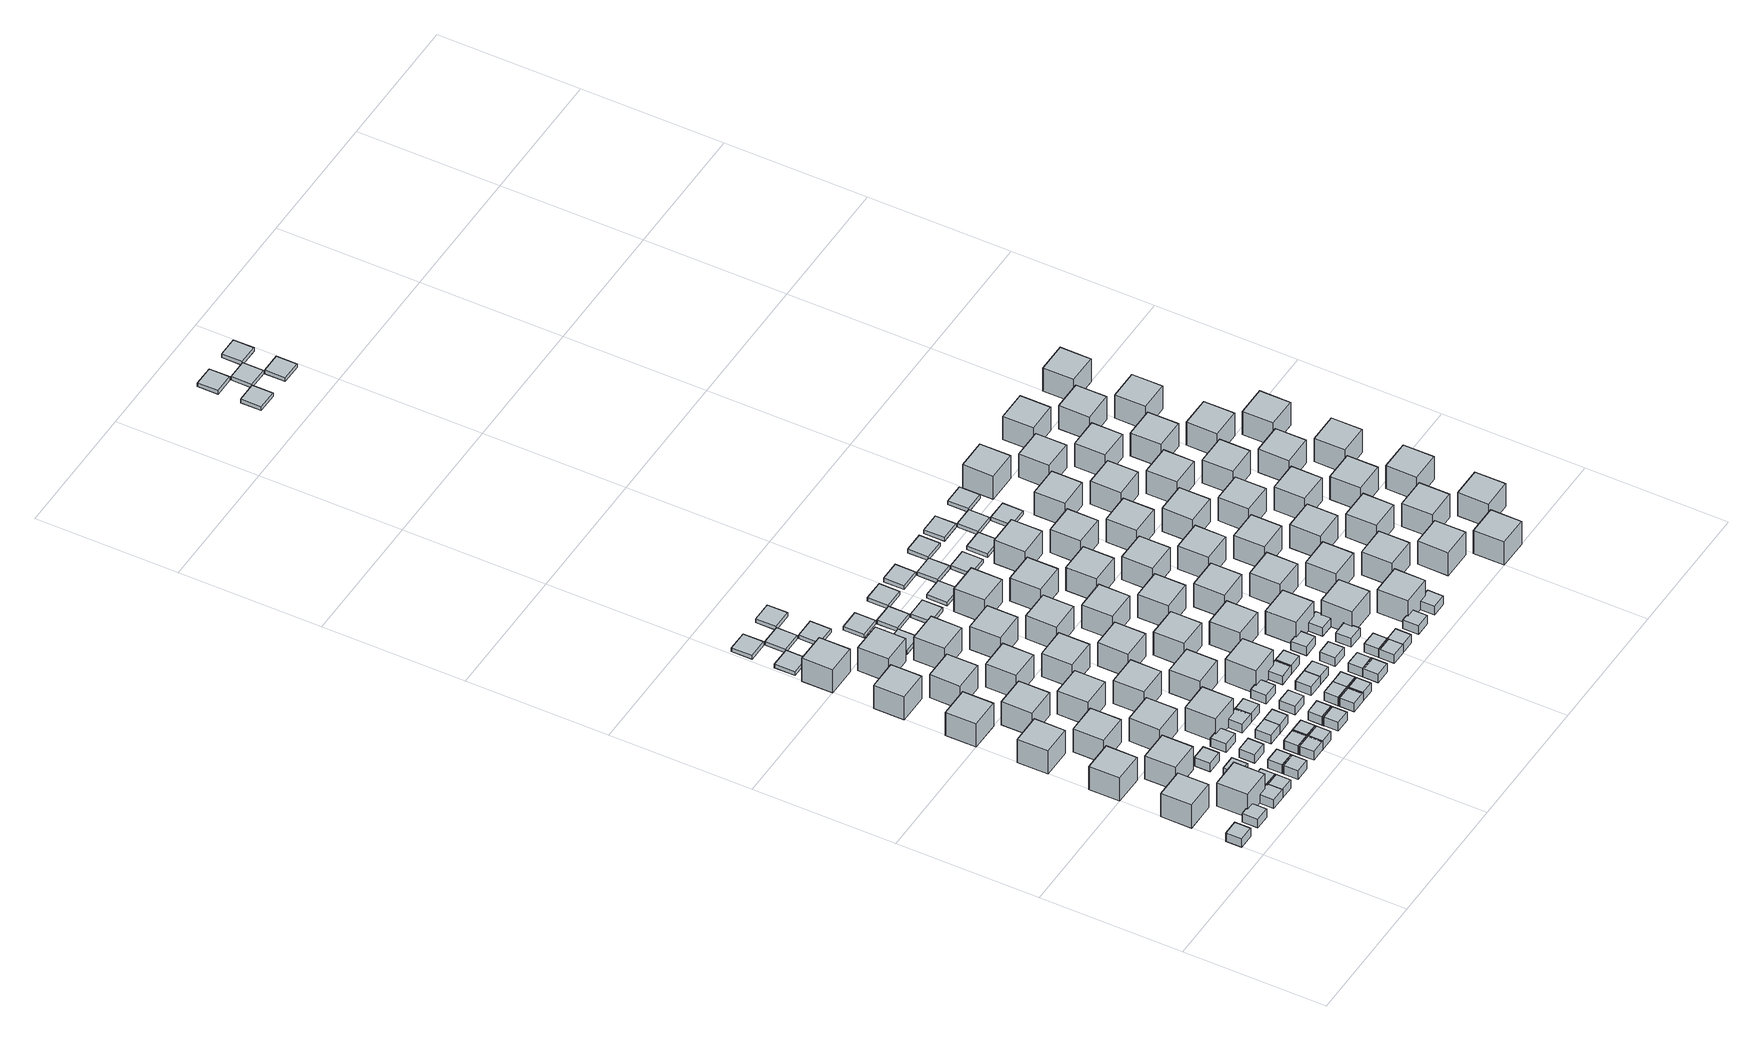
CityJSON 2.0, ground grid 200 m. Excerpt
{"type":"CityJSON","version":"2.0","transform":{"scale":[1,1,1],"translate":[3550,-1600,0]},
"CityObjects":{
"object1":{"type":"GenericCityObject","geometry":[{"type":"Solid","lod":"1","boundaries":[[[[0,1,2,3]],[[4,5,1,0]],[[5,6,2,1]],[[6,7,3,2]],[[7,4,0,3]],[[7,6,5,4]]]]}]},
"object2":{"type":"GenericCityObject","geometry":[{"type":"Solid","lod":"1","boundaries":[[[[8,9,10,11]],[[12,13,9,8]],[[13,14,10,9]],[[14,15,11,10]],[[15,12,8,11]],[[15,14,13,12]]]]}]},
"object3":{"type":"GenericCityObject","geometry":[{"type":"Solid","lod":"1","boundaries":[[[[16,17,18,19]],[[20,21,17,16]],[[21,22,18,17]],[[22,23,19,18]],[[23,20,16,19]],[[23,22,21,20]]]]}]},
"object4":{"type":"GenericCityObject","geometry":[{"type":"Solid","lod":"1","boundaries":[[[[24,25,26,27]],[[28,29,25,24]],[[29,30,26,25]],[[30,31,27,26]],[[31,28,24,27]],[[31,30,29,28]]]]}]},
"object5":{"type":"GenericCityObject","geometry":[{"type":"Solid","lod":"1","boundaries":[[[[32,33,34,35]],[[36,37,33,32]],[[37,38,34,33]],[[38,39,35,34]],[[39,36,32,35]],[[39,38,37,36]]]]}]},
"object6":{"type":"GenericCityObject","geometry":[{"type":"Solid","lod":"1","boundaries":[[[[40,41,42,43]],[[44,45,41,40]],[[45,46,42,41]],[[46,47,43,42]],[[47,44,40,43]],[[47,46,45,44]]]]}]},
"object7":{"type":"GenericCityObject","geometry":[{"type":"Solid","lod":"1","boundaries":[[[[48,49,50,51]],[[52,53,49,48]],[[53,54,50,49]],[[54,55,51,50]],[[55,52,48,51]],[[55,54,53,52]]]]}]},
"object8":{"type":"GenericCityObject","geometry":[{"type":"Solid","lod":"1","boundaries":[[[[56,57,58,59]],[[60,61,57,56]],[[61,62,58,57]],[[62,63,59,58]],[[63,60,56,59]],[[63,62,61,60]]]]}]},
"object9":{"type":"GenericCityObject","geometry":[{"type":"Solid","lod":"1","boundaries":[[[[64,65,66,67]],[[68,69,65,64]],[[69,70,66,65]],[[70,71,67,66]],[[71,68,64,67]],[[71,70,69,68]]]]}]},
"object10":{"type":"GenericCityObject","geometry":[{"type":"Solid","lod":"1","boundaries":[[[[72,73,74,75]],[[76,77,73,72]],[[77,78,74,73]],[[78,79,75,74]],[[79,76,72,75]],[[79,78,77,76]]]]}]},
"object11":{"type":"GenericCityObject","geometry":[{"type":"Solid","lod":"1","boundaries":[[[[80,81,82,83]],[[84,85,81,80]],[[85,86,82,81]],[[86,87,83,82]],[[87,84,80,83]],[[87,86,85,84]]]]}]},
"object12":{"type":"GenericCityObject","geometry":[{"type":"Solid","lod":"1","boundaries":[[[[88,89,90,91]],[[92,93,89,88]],[[93,94,90,89]],[[94,95,91,90]],[[95,92,88,91]],[[95,94,93,92]]]]}]},
"object13":{"type":"GenericCityObject","geometry":[{"type":"Solid","lod":"1","boundaries":[[[[96,97,98,99]],[[100,101,97,96]],[[101,102,98,97]],[[102,103,99,98]],[[103,100,96,99]],[[103,102,101,100]]]]}]},
"object14":{"type":"GenericCityObject","geometry":[{"type":"Solid","lod":"1","boundaries":[[[[104,105,106,107]],[[108,109,105,104]],[[109,110,106,105]],[[110,111,107,106]],[[111,108,104,107]],[[111,110,109,108]]]]}]},
"object15":{"type":"GenericCityObject","geometry":[{"type":"Solid","lod":"1","boundaries":[[[[112,113,114,115]],[[116,117,113,112]],[[117,118,114,113]],[[118,119,115,114]],[[119,116,112,115]],[[119,118,117,116]]]]}]},
"object16":{"type":"GenericCityObject","geometry":[{"type":"Solid","lod":"1","boundaries":[[[[120,121,122,123]],[[124,125,121,120]],[[125,126,122,121]],[[126,127,123,122]],[[127,124,120,123]],[[127,126,125,124]]]]}]},
"object17":{"type":"GenericCityObject","geometry":[{"type":"Solid","lod":"1","boundaries":[[[[128,129,130,131]],[[132,133,129,128]],[[133,134,130,129]],[[134,135,131,130]],[[135,132,128,131]],[[135,134,133,132]]]]}]},
"object18":{"type":"GenericCityObject","geometry":[{"type":"Solid","lod":"1","boundaries":[[[[136,137,138,139]],[[140,141,137,136]],[[141,142,138,137]],[[142,143,139,138]],[[143,140,136,139]],[[143,142,141,140]]]]}]},
"object19":{"type":"GenericCityObject","geometry":[{"type":"Solid","lod":"1","boundaries":[[[[144,145,146,147]],[[148,149,145,144]],[[149,150,146,145]],[[150,151,147,146]],[[151,148,144,147]],[[151,150,149,148]]]]}]},
"object20":{"type":"GenericCityObject","geometry":[{"type":"Solid","lod":"1","boundaries":[[[[152,153,154,155]],[[156,157,153,152]],[[157,158,154,153]],[[158,159,155,154]],[[159,156,152,155]],[[159,158,157,156]]]]}]},
"object21":{"type":"GenericCityObject","geometry":[{"type":"Solid","lod":"1","boundaries":[[[[160,161,162,163]],[[164,165,161,160]],[[165,166,162,161]],[[166,167,163,162]],[[167,164,160,163]],[[167,166,165,164]]]]}]},
"object22":{"type":"GenericCityObject","geometry":[{"type":"Solid","lod":"1","boundaries":[[[[168,169,170,171]],[[172,173,169,168]],[[173,174,170,169]],[[174,175,171,170]],[[175,172,168,171]],[[175,174,173,172]]]]}]},
"object23":{"type":"GenericCityObject","geometry":[{"type":"Solid","lod":"1","boundaries":[[[[176,177,178,179]],[[180,181,177,176]],[[181,182,178,177]],[[182,183,179,178]],[[183,180,176,179]],[[183,182,181,180]]]]}]},
"object24":{"type":"GenericCityObject","geometry":[{"type":"Solid","lod":"1","boundaries":[[[[184,185,186,187]],[[188,189,185,184]],[[189,190,186,185]],[[190,191,187,186]],[[191,188,184,187]],[[191,190,189,188]]]]}]},
"object25":{"type":"GenericCityObject","geometry":[{"type":"Solid","lod":"1","boundaries":[[[[192,193,194,195]],[[196,197,193,192]],[[197,198,194,193]],[[198,199,195,194]],[[199,196,192,195]],[[199,198,197,196]]]]}]},
"object26":{"type":"GenericCityObject","geometry":[{"type":"Solid","lod":"1","boundaries":[[[[200,201,202,203]],[[204,205,201,200]],[[205,206,202,201]],[[206,207,203,202]],[[207,204,200,203]],[[207,206,205,204]]]]}]},
"object27":{"type":"GenericCityObject","geometry":[{"type":"Solid","lod":"1","boundaries":[[[[208,209,210,211]],[[212,213,209,208]],[[213,214,210,209]],[[214,215,211,210]],[[215,212,208,211]],[[215,214,213,212]]]]}]},
"object28":{"type":"GenericCityObject","geometry":[{"type":"Solid","lod":"1","boundaries":[[[[216,217,218,219]],[[220,221,217,216]],[[221,222,218,217]],[[222,223,219,218]],[[223,220,216,219]],[[223,222,221,220]]]]}]},
"object29":{"type":"GenericCityObject","geometry":[{"type":"Solid","lod":"1","boundaries":[[[[224,225,226,227]],[[228,229,225,224]],[[229,230,226,225]],[[230,231,227,226]],[[231,228,224,227]],[[231,230,229,228]]]]}]},
"object30":{"type":"GenericCityObject","geometry":[{"type":"Solid","lod":"1","boundaries":[[[[232,233,234,235]],[[236,237,233,232]],[[237,238,234,233]],[[238,239,235,234]],[[239,236,232,235]],[[239,238,237,236]]]]}]},
"object31":{"type":"GenericCityObject","geometry":[{"type":"Solid","lod":"1","boundaries":[[[[240,241,242,243]],[[244,245,241,240]],[[245,246,242,241]],[[246,247,243,242]],[[247,244,240,243]],[[247,246,245,244]]]]}]},
"object32":{"type":"GenericCityObject","geometry":[{"type":"Solid","lod":"1","boundaries":[[[[248,249,250,251]],[[252,253,249,248]],[[253,254,250,249]],[[254,255,251,250]],[[255,252,248,251]],[[255,254,253,252]]]]}]},
"object33":{"type":"GenericCityObject","geometry":[{"type":"Solid","lod":"1","boundaries":[[[[256,257,258,259]],[[260,261,257,256]],[[261,262,258,257]],[[262,263,259,258]],[[263,260,256,259]],[[263,262,261,260]]]]}]},
"object34":{"type":"GenericCityObject","geometry":[{"type":"Solid","lod":"1","boundaries":[[[[264,265,266,267]],[[268,269,265,264]],[[269,270,266,265]],[[270,271,267,266]],[[271,268,264,267]],[[271,270,269,268]]]]}]},
"object35":{"type":"GenericCityObject","geometry":[{"type":"Solid","lod":"1","boundaries":[[[[272,273,274,275]],[[276,277,273,272]],[[277,278,274,273]],[[278,279,275,274]],[[279,276,272,275]],[[279,278,277,276]]]]}]},
"object36":{"type":"GenericCityObject","geometry":[{"type":"Solid","lod":"1","boundaries":[[[[280,281,282,283]],[[284,285,281,280]],[[285,286,282,281]],[[286,287,283,282]],[[287,284,280,283]],[[287,286,285,284]]]]}]},
"object37":{"type":"GenericCityObject","geometry":[{"type":"Solid","lod":"1","boundaries":[[[[288,289,290,291]],[[292,293,289,288]],[[293,294,290,289]],[[294,295,291,290]],[[295,292,288,291]],[[295,294,293,292]]]]}]},
"object38":{"type":"GenericCityObject","geometry":[{"type":"Solid","lod":"1","boundaries":[[[[296,297,298,299]],[[300,301,297,296]],[[301,302,298,297]],[[302,303,299,298]],[[303,300,296,299]],[[303,302,301,300]]]]}]},
"object39":{"type":"GenericCityObject","geometry":[{"type":"Solid","lod":"1","boundaries":[[[[304,305,306,307]],[[308,309,305,304]],[[309,310,306,305]],[[310,311,307,306]],[[311,308,304,307]],[[311,310,309,308]]]]}]},
"object40":{"type":"GenericCityObject","geometry":[{"type":"Solid","lod":"1","boundaries":[[[[312,313,314,315]],[[316,317,313,312]],[[317,318,314,313]],[[318,319,315,314]],[[319,316,312,315]],[[319,318,317,316]]]]}]},
"object41":{"type":"GenericCityObject","geometry":[{"type":"Solid","lod":"1","boundaries":[[[[320,321,322,323]],[[324,325,321,320]],[[325,326,322,321]],[[326,327,323,322]],[[327,324,320,323]],[[327,326,325,324]]]]}]},
"object42":{"type":"GenericCityObject","geometry":[{"type":"Solid","lod":"1","boundaries":[[[[328,329,330,331]],[[332,333,329,328]],[[333,334,330,329]],[[334,335,331,330]],[[335,332,328,331]],[[335,334,333,332]]]]}]},
"object43":{"type":"GenericCityObject","geometry":[{"type":"Solid","lod":"1","boundaries":[[[[336,337,338,339]],[[340,341,337,336]],[[341,342,338,337]],[[342,343,339,338]],[[343,340,336,339]],[[343,342,341,340]]]]}]},
"object44":{"type":"GenericCityObject","geometry":[{"type":"Solid","lod":"1","boundaries":[[[[344,345,346,347]],[[348,349,345,344]],[[349,350,346,345]],[[350,351,347,346]],[[351,348,344,347]],[[351,350,349,348]]]]}]},
"object45":{"type":"GenericCityObject","geometry":[{"type":"Solid","lod":"1","boundaries":[[[[352,353,354,355]],[[356,357,353,352]],[[357,358,354,353]],[[358,359,355,354]],[[359,356,352,355]],[[359,358,357,356]]]]}]},
"object46":{"type":"GenericCityObject","geometry":[{"type":"Solid","lod":"1","boundaries":[[[[360,361,362,363]],[[364,365,361,360]],[[365,366,362,361]],[[366,367,363,362]],[[367,364,360,363]],[[367,366,365,364]]]]}]},
"object47":{"type":"GenericCityObject","geometry":[{"type":"Solid","lod":"1","boundaries":[[[[368,369,370,371]],[[372,373,369,368]],[[373,374,370,369]],[[374,375,371,370]],[[375,372,368,371]],[[375,374,373,372]]]]}]},
"object48":{"type":"GenericCityObject","geometry":[{"type":"Solid","lod":"1","boundaries":[[[[376,377,378,379]],[[380,381,377,376]],[[381,382,378,377]],[[382,383,379,378]],[[383,380,376,379]],[[383,382,381,380]]]]}]},
"object49":{"type":"GenericCityObject","geometry":[{"type":"Solid","lod":"1","boundaries":[[[[384,385,386,387]],[[388,389,385,384]],[[389,390,386,385]],[[390,391,387,386]],[[391,388,384,387]],[[391,390,389,388]]]]}]},
"object50":{"type":"GenericCityObject","geometry":[{"type":"Solid","lod":"1","boundaries":[[[[392,393,394,395]],[[396,397,393,392]],[[397,398,394,393]],[[398,399,395,394]],[[399,396,392,395]],[[399,398,397,396]]]]}]},
"object51":{"type":"GenericCityObject","geometry":[{"type":"Solid","lod":"1","boundaries":[[[[400,401,402,403]],[[404,405,401,400]],[[405,406,402,401]],[[406,407,403,402]],[[407,404,400,403]],[[407,406,405,404]]]]}]},
"object52":{"type":"GenericCityObject","geometry":[{"type":"Solid","lod":"1","boundaries":[[[[408,409,410,411]],[[412,413,409,408]],[[413,414,410,409]],[[414,415,411,410]],[[415,412,408,411]],[[415,414,413,412]]]]}]},
"object53":{"type":"GenericCityObject","geometry":[{"type":"Solid","lod":"1","boundaries":[[[[416,417,418,419]],[[420,421,417,416]],[[421,422,418,417]],[[422,423,419,418]],[[423,420,416,419]],[[423,422,421,420]]]]}]},
"object54":{"type":"GenericCityObject","geometry":[{"type":"Solid","lod":"1","boundaries":[[[[424,425,426,427]],[[428,429,425,424]],[[429,430,426,425]],[[430,431,427,426]],[[431,428,424,427]],[[431,430,429,428]]]]}]},
"object55":{"type":"GenericCityObject","geometry":[{"type":"Solid","lod":"1","boundaries":[[[[432,433,434,435]],[[436,437,433,432]],[[437,438,434,433]],[[438,439,435,434]],[[439,436,432,435]],[[439,438,437,436]]]]}]},
"object56":{"type":"GenericCityObject","geometry":[{"type":"Solid","lod":"1","boundaries":[[[[440,441,442,443]],[[444,445,441,440]],[[445,446,442,441]],[[446,447,443,442]],[[447,444,440,443]],[[447,446,445,444]]]]}]},
"object57":{"type":"GenericCityObject","geometry":[{"type":"Solid","lod":"1","boundaries":[[[[448,449,450,451]],[[452,453,449,448]],[[453,454,450,449]],[[454,455,451,450]],[[455,452,448,451]],[[455,454,453,452]]]]}]},
"object58":{"type":"GenericCityObject","geometry":[{"type":"Solid","lod":"1","boundaries":[[[[456,457,458,459]],[[460,461,457,456]],[[461,462,458,457]],[[462,463,459,458]],[[463,460,456,459]],[[463,462,461,460]]]]}]},
"object59":{"type":"GenericCityObject","geometry":[{"type":"Solid","lod":"1","boundaries":[[[[464,465,466,467]],[[468,469,465,464]],[[469,470,466,465]],[[470,471,467,466]],[[471,468,464,467]],[[471,470,469,468]]]]}]},
"object60":{"type":"GenericCityObject","geometry":[{"type":"Solid","lod":"1","boundaries":[[[[472,473,474,475]],[[476,477,473,472]],[[477,478,474,473]],[[478,479,475,474]],[[479,476,472,475]],[[479,478,477,476]]]]}]},
"object61":{"type":"GenericCityObject","geometry":[{"type":"Solid","lod":"1","boundaries":[[[[480,481,482,483]],[[484,485,481,480]],[[485,486,482,481]],[[486,487,483,482]],[[487,484,480,483]],[[487,486,485,484]]]]}]},
"object62":{"type":"GenericCityObject","geometry":[{"type":"Solid","lod":"1","boundaries":[[[[488,489,490,491]],[[492,493,489,488]],[[493,494,490,489]],[[494,495,491,490]],[[495,492,488,491]],[[495,494,493,492]]]]}]},
"object63":{"type":"GenericCityObject","geometry":[{"type":"Solid","lod":"1","boundaries":[[[[496,497,498,499]],[[500,501,497,496]],[[501,502,498,497]],[[502,503,499,498]],[[503,500,496,499]],[[503,502,501,500]]]]}]},
"object64":{"type":"GenericCityObject","geometry":[{"type":"Solid","lod":"1","boundaries":[[[[504,505,506,507]],[[508,509,505,504]],[[509,510,506,505]],[[510,511,507,506]],[[511,508,504,507]],[[511,510,509,508]]]]}]},
"object65":{"type":"GenericCityObject","geometry":[{"type":"Solid","lod":"1","boundaries":[[[[512,513,514,515]],[[516,517,513,512]],[[517,518,514,513]],[[518,519,515,514]],[[519,516,512,515]],[[519,518,517,516]]]]}]},
"object66":{"type":"GenericCityObject","geometry":[{"type":"Solid","lod":"1","boundaries":[[[[520,521,522,523]],[[524,525,521,520]],[[525,526,522,521]],[[526,527,523,522]],[[527,524,520,523]],[[527,526,525,524]]]]}]},
"object67":{"type":"GenericCityObject","geometry":[{"type":"Solid","lod":"1","boundaries":[[[[528,529,530,531]],[[532,533,529,528]],[[533,534,530,529]],[[534,535,531,530]],[[535,532,528,531]],[[535,534,533,532]]]]}]},
"object68":{"type":"GenericCityObject","geometry":[{"type":"Solid","lod":"1","boundaries":[[[[536,537,538,539]],[[540,541,537,536]],[[541,542,538,537]],[[542,543,539,538]],[[543,540,536,539]],[[543,542,541,540]]]]}]},
"object69":{"type":"GenericCityObject","geometry":[{"type":"Solid","lod":"1","boundaries":[[[[544,545,546,547]],[[548,549,545,544]],[[549,550,546,545]],[[550,551,547,546]],[[551,548,544,547]],[[551,550,549,548]]]]}]},
"object70":{"type":"GenericCityObject","geometry":[{"type":"Solid","lod":"1","boundaries":[[[[552,553,554,555]],[[556,557,553,552]],[[557,558,554,553]],[[558,559,555,554]],[[559,556,552,555]],[[559,558,557,556]]]]}]},
"object71":{"type":"GenericCityObject","geometry":[{"type":"Solid","lod":"1","boundaries":[[[[560,561,562,563]],[[564,565,561,560]],[[565,566,562,561]],[[566,567,563,562]],[[567,564,560,563]],[[567,566,565,564]]]]}]},
"object72":{"type":"GenericCityObject","geometry":[{"type":"Solid","lod":"1","boundaries":[[[[568,569,570,571]],[[572,573,569,568]],[[573,574,570,569]],[[574,575,571,570]],[[575,572,568,571]],[[575,574,573,572]]]]}]},
"object73":{"type":"GenericCityObject","geometry":[{"type":"Solid","lod":"1","boundaries":[[[[576,577,578,579]],[[580,581,577,576]],[[581,582,578,577]],[[582,583,579,578]],[[583,580,576,579]],[[583,582,581,580]]]]}]},
"object74":{"type":"GenericCityObject","geometry":[{"type":"Solid","lod":"1","boundaries":[[[[584,585,586,587]],[[588,589,585,584]],[[589,590,586,585]],[[590,591,587,586]],[[591,588,584,587]],[[591,590,589,588]]]]}]},
"object75":{"type":"GenericCityObject","geometry":[{"type":"Solid","lod":"1","boundaries":[[[[592,593,594,595]],[[596,597,593,592]],[[597,598,594,593]],[[598,599,595,594]],[[599,596,592,595]],[[599,598,597,596]]]]}]},
"object76":{"type":"GenericCityObject","geometry":[{"type":"Solid","lod":"1","boundaries":[[[[600,601,602,603]],[[604,605,601,600]],[[605,606,602,601]],[[606,607,603,602]],[[607,604,600,603]],[[607,606,605,604]]]]}]},
"object77":{"type":"GenericCityObject","geometry":[{"type":"Solid","lod":"1","boundaries":[[[[608,609,610,611]],[[612,613,609,608]],[[613,614,610,609]],[[614,615,611,610]],[[615,612,608,611]],[[615,614,613,612]]]]}]},
"object78":{"type":"GenericCityObject","geometry":[{"type":"Solid","lod":"1","boundaries":[[[[616,617,618,619]],[[620,621,617,616]],[[621,622,618,617]],[[622,623,619,618]],[[623,620,616,619]],[[623,622,621,620]]]]}]},
"object79":{"type":"GenericCityObject","geometry":[{"type":"Solid","lod":"1","boundaries":[[[[624,625,626,627]],[[628,629,625,624]],[[629,630,626,625]],[[630,631,627,626]],[[631,628,624,627]],[[631,630,629,628]]]]}]},
"object80":{"type":"GenericCityObject","geometry":[{"type":"Solid","lod":"1","boundaries":[[[[632,633,634,635]],[[636,637,633,632]],[[637,638,634,633]],[[638,639,635,634]],[[639,636,632,635]],[[639,638,637,636]]]]}]},
"object81":{"type":"GenericCityObject","geometry":[{"type":"Solid","lod":"1","boundaries":[[[[640,641,642,643]],[[644,645,641,640]],[[645,646,642,641]],[[646,647,643,642]],[[647,644,640,643]],[[647,646,645,644]]]]}]},
"object82":{"type":"GenericCityObject","geometry":[{"type":"Solid","lod":"1","boundaries":[[[[648,649,650,651]],[[652,653,649,648]],[[653,654,650,649]],[[654,655,651,650]],[[655,652,648,651]],[[655,654,653,652]]]]}]},
"object83":{"type":"GenericCityObject","geometry":[{"type":"Solid","lod":"1","boundaries":[[[[656,657,658,659]],[[660,661,657,656]],[[661,662,658,657]],[[662,663,659,658]],[[663,660,656,659]],[[663,662,661,660]]]]}]},
"object84":{"type":"GenericCityObject","geometry":[{"type":"Solid","lod":"1","boundaries":[[[[664,665,666,667]],[[668,669,665,664]],[[669,670,666,665]],[[670,671,667,666]],[[671,668,664,667]],[[671,670,669,668]]]]}]},
"object85":{"type":"GenericCityObject","geometry":[{"type":"Solid","lod":"1","boundaries":[[[[672,673,674,675]],[[676,677,673,672]],[[677,678,674,673]],[[678,679,675,674]],[[679,676,672,675]],[[679,678,677,676]]]]}]},
"object86":{"type":"GenericCityObject","geometry":[{"type":"Solid","lod":"1","boundaries":[[[[680,681,682,683]],[[684,685,681,680]],[[685,686,682,681]],[[686,687,683,682]],[[687,684,680,683]],[[687,686,685,684]]]]}]},
"object87":{"type":"GenericCityObject","geometry":[{"type":"Solid","lod":"1","boundaries":[[[[688,689,690,691]],[[692,693,689,688]],[[693,694,690,689]],[[694,695,691,690]],[[695,692,688,691]],[[695,694,693,692]]]]}]},
"object88":{"type":"GenericCityObject","geometry":[{"type":"Solid","lod":"1","boundaries":[[[[696,697,698,699]],[[700,701,697,696]],[[701,702,698,697]],[[702,703,699,698]],[[703,700,696,699]],[[703,702,701,700]]]]}]},
"object89":{"type":"GenericCityObject","geometry":[{"type":"Solid","lod":"1","boundaries":[[[[704,705,706,707]],[[708,709,705,704]],[[709,710,706,705]],[[710,711,707,706]],[[711,708,704,707]],[[711,710,709,708]]]]}]},
"object90":{"type":"GenericCityObject","geometry":[{"type":"Solid","lod":"1","boundaries":[[[[712,713,714,715]],[[716,717,713,712]],[[717,718,714,713]],[[718,719,715,714]],[[719,716,712,715]],[[719,718,717,716]]]]}]},
"object91":{"type":"GenericCityObject","geometry":[{"type":"Solid","lod":"1","boundaries":[[[[720,721,722,723]],[[724,725,721,720]],[[725,726,722,721]],[[726,727,723,722]],[[727,724,720,723]],[[727,726,725,724]]]]}]},
"object92":{"type":"GenericCityObject","geometry":[{"type":"Solid","lod":"1","boundaries":[[[[728,729,730,731]],[[732,733,729,728]],[[733,734,730,729]],[[734,735,731,730]],[[735,732,728,731]],[[735,734,733,732]]]]}]},
"object93":{"type":"GenericCityObject","geometry":[{"type":"Solid","lod":"1","boundaries":[[[[736,737,738,739]],[[740,741,737,736]],[[741,742,738,737]],[[742,743,739,738]],[[743,740,736,739]],[[743,742,741,740]]]]}]},
"object94":{"type":"GenericCityObject","geometry":[{"type":"Solid","lod":"1","boundaries":[[[[744,745,746,747]],[[748,749,745,744]],[[749,750,746,745]],[[750,751,747,746]],[[751,748,744,747]],[[751,750,749,748]]]]}]},
"object95":{"type":"GenericCityObject","geometry":[{"type":"Solid","lod":"1","boundaries":[[[[752,753,754,755]],[[756,757,753,752]],[[757,758,754,753]],[[758,759,755,754]],[[759,756,752,755]],[[759,758,757,756]]]]}]},
"object96":{"type":"GenericCityObject","geometry":[{"type":"Solid","lod":"1","boundaries":[[[[760,761,762,763]],[[764,765,761,760]],[[765,766,762,761]],[[766,767,763,762]],[[767,764,760,763]],[[767,766,765,764]]]]}]},
"object97":{"type":"GenericCityObject","geometry":[{"type":"Solid","lod":"1","boundaries":[[[[768,769,770,771]],[[772,773,769,768]],[[773,774,770,769]],[[774,775,771,770]],[[775,772,768,771]],[[775,774,773,772]]]]}]},
"object98":{"type":"GenericCityObject","geometry":[{"type":"Solid","lod":"1","boundaries":[[[[776,777,778,779]],[[780,781,777,776]],[[781,782,778,777]],[[782,783,779,778]],[[783,780,776,779]],[[783,782,781,780]]]]}]},
"object99":{"type":"GenericCityObject","geometry":[{"type":"Solid","lod":"1","boundaries":[[[[784,785,786,787]],[[788,789,785,784]],[[789,790,786,785]],[[790,791,787,786]],[[791,788,784,787]],[[791,790,789,788]]]]}]},
"object100":{"type":"GenericCityObject","geometry":[{"type":"Solid","lod":"1","boundaries":[[[[792,793,794,795]],[[796,797,793,792]],[[797,798,794,793]],[[798,799,795,794]],[[799,796,792,795]],[[799,798,797,796]]]]}]},
"object101":{"type":"GenericCityObject","geometry":[{"type":"Solid","lod":"1","boundaries":[[[[800,801,802,803]],[[804,805,801,800]],[[805,806,802,801]],[[806,807,803,802]],[[807,804,800,803]],[[807,806,805,804]]]]}]},
"object102":{"type":"GenericCityObject","geometry":[{"type":"Solid","lod":"1","boundaries":[[[[808,809,810,811]],[[812,813,809,808]],[[813,814,810,809]],[[814,815,811,810]],[[815,812,808,811]],[[815,814,813,812]]]]}]},
"object103":{"type":"GenericCityObject","geometry":[{"type":"Solid","lod":"1","boundaries":[[[[816,817,818,819]],[[820,821,817,816]],[[821,822,818,817]],[[822,823,819,818]],[[823,820,816,819]],[[823,822,821,820]]]]}]},
"object104":{"type":"GenericCityObject","geometry":[{"type":"Solid","lod":"1","boundaries":[[[[824,825,826,827]],[[828,829,825,824]],[[829,830,826,825]],[[830,831,827,826]],[[831,828,824,827]],[[831,830,829,828]]]]}]},
"object105":{"type":"GenericCityObject","geometry":[{"type":"Solid","lod":"1","boundaries":[[[[832,833,834,835]],[[836,837,833,832]],[[837,838,834,833]],[[838,839,835,834]],[[839,836,832,835]],[[839,838,837,836]]]]}]},
"object106":{"type":"GenericCityObject","geometry":[{"type":"Solid","lod":"1","boundaries":[[[[840,841,842,843]],[[844,845,841,840]],[[845,846,842,841]],[[846,847,843,842]],[[847,844,840,843]],[[847,846,845,844]]]]}]},
"object107":{"type":"GenericCityObject","geometry":[{"type":"Solid","lod":"1","boundaries":[[[[848,849,850,851]],[[852,853,849,848]],[[853,854,850,849]],[[854,855,851,850]],[[855,852,848,851]],[[855,854,853,852]]]]}]},
"object108":{"type":"GenericCityObject","geometry":[{"type":"Solid","lod":"1","boundaries":[[[[856,857,858,859]],[[860,861,857,856]],[[861,862,858,857]],[[862,863,859,858]],[[863,860,856,859]],[[863,862,861,860]]]]}]},
"object109":{"type":"GenericCityObject","geometry":[{"type":"Solid","lod":"1","boundaries":[[[[864,865,866,867]],[[868,869,865,864]],[[869,870,866,865]],[[870,871,867,866]],[[871,868,864,867]],[[871,870,869,868]]]]}]},
"object110":{"type":"GenericCityObject","geometry":[{"type":"Solid","lod":"1","boundaries":[[[[872,873,874,875]],[[876,877,873,872]],[[877,878,874,873]],[[878,879,875,874]],[[879,876,872,875]],[[879,878,877,876]]]]}]},
"object111":{"type":"GenericCityObject","geometry":[{"type":"Solid","lod":"1","boundaries":[[[[880,881,882,883]],[[884,885,881,880]],[[885,886,882,881]],[[886,887,883,882]],[[887,884,880,883]],[[887,886,885,884]]]]}]},
"object112":{"type":"GenericCityObject","geometry":[{"type":"Solid","lod":"1","boundaries":[[[[888,889,890,891]],[[892,893,889,888]],[[893,894,890,889]],[[894,895,891,890]],[[895,892,888,891]],[[895,894,893,892]]]]}]},
"object113":{"type":"GenericCityObject","geometry":[{"type":"Solid","lod":"1","boundaries":[[[[896,897,898,899]],[[900,901,897,896]],[[901,902,898,897]],[[902,903,899,898]],[[903,900,896,899]],[[903,902,901,900]]]]}]},
"object114":{"type":"GenericCityObject","geometry":[{"type":"Solid","lod":"1","boundaries":[[[[904,905,906,907]],[[908,909,905,904]],[[909,910,906,905]],[[910,911,907,906]],[[911,908,904,907]],[[911,910,909,908]]]]}]},
"object115":{"type":"GenericCityObject","geometry":[{"type":"Solid","lod":"1","boundaries":[[[[912,913,914,915]],[[916,917,913,912]],[[917,918,914,913]],[[918,919,915,914]],[[919,916,912,915]],[[919,918,917,916]]]]}]},
"object116":{"type":"GenericCityObject","geometry":[{"type":"Solid","lod":"1","boundaries":[[[[920,921,922,923]],[[924,925,921,920]],[[925,926,922,921]],[[926,927,923,922]],[[927,924,920,923]],[[927,926,925,924]]]]}]},
"object117":{"type":"GenericCityObject","geometry":[{"type":"Solid","lod":"1","boundaries":[[[[928,929,930,931]],[[932,933,929,928]],[[933,934,930,929]],[[934,935,931,930]],[[935,932,928,931]],[[935,934,933,932]]]]}]},
"object118":{"type":"GenericCityObject","geometry":[{"type":"Solid","lod":"1","boundaries":[[[[936,937,938,939]],[[940,941,937,936]],[[941,942,938,937]],[[942,943,939,938]],[[943,940,936,939]],[[943,942,941,940]]]]}]},
"object119":{"type":"GenericCityObject","geometry":[{"type":"Solid","lod":"1","boundaries":[[[[944,945,946,947]],[[948,949,945,944]],[[949,950,946,945]],[[950,951,947,946]],[[951,948,944,947]],[[951,950,949,948]]]]}]},
"object120":{"type":"GenericCityObject","geometry":[{"type":"Solid","lod":"1","boundaries":[[[[952,953,954,955]],[[956,957,953,952]],[[957,958,954,953]],[[958,959,955,954]],[[959,956,952,955]],[[959,958,957,956]]]]}]},
"object121":{"type":"GenericCityObject","geometry":[{"type":"Solid","lod":"1","boundaries":[[[[960,961,962,963]],[[964,965,961,960]],[[965,966,962,961]],[[966,967,963,962]],[[967,964,960,963]],[[967,966,965,964]]]]}]},
"object122":{"type":"GenericCityObject","geometry":[{"type":"Solid","lod":"1","boundaries":[[[[968,969,970,971]],[[972,973,969,968]],[[973,974,970,969]],[[974,975,971,970]],[[975,972,968,971]],[[975,974,973,972]]]]}]},
"object123":{"type":"GenericCityObject","geometry":[{"type":"Solid","lod":"1","boundaries":[[[[976,977,978,979]],[[980,981,977,976]],[[981,982,978,977]],[[982,983,979,978]],[[983,980,976,979]],[[983,982,981,980]]]]}]},
"object124":{"type":"GenericCityObject","geometry":[{"type":"Solid","lod":"1","boundaries":[[[[984,985,986,987]],[[988,989,985,984]],[[989,990,986,985]],[[990,991,987,986]],[[991,988,984,987]],[[991,990,989,988]]]]}]},
"object125":{"type":"GenericCityObject","geometry":[{"type":"Solid","lod":"1","boundaries":[[[[992,993,994,995]],[[996,997,993,992]],[[997,998,994,993]],[[998,999,995,994]],[[999,996,992,995]],[[999,998,997,996]]]]}]},
"object126":{"type":"GenericCityObject","geometry":[{"type":"Solid","lod":"1","boundaries":[[[[1000,1001,1002,1003]],[[1004,1005,1001,1000]],[[1005,1006,1002,1001]],[[1006,1007,1003,1002]],[[1007,1004,1000,1003]],[[1007,1006,1005,1004]]]]}]},
"object127":{"type":"GenericCityObject","geometry":[{"type":"Solid","lod":"1","boundaries":[[[[1008,1009,1010,1011]],[[1012,1013,1009,1008]],[[1013,1014,1010,1009]],[[1014,1015,1011,1010]],[[1015,1012,1008,1011]],[[1015,1014,1013,1012]]]]}]},
"object128":{"type":"GenericCityObject","geometry":[{"type":"Solid","lod":"1","boundaries":[[[[1016,1017,1018,1019]],[[1020,1021,1017,1016]],[[1021,1022,1018,1017]],[[1022,1023,1019,1018]],[[1023,1020,1016,1019]],[[1023,1022,1021,1020]]]]}]},
"object129":{"type":"GenericCityObject","geometry":[{"type":"Solid","lod":"1","boundaries":[[[[1024,1025,1026,1027]],[[1028,1029,1025,1024]],[[1029,1030,1026,1025]],[[1030,1031,1027,1026]],[[1031,1028,1024,1027]],[[1031,1030,1029,1028]]]]}]},
"object130":{"type":"GenericCityObject","geometry":[{"type":"Solid","lod":"1","boundaries":[[[[1032,1033,1034,1035]],[[1036,1037,1033,1032]],[[1037,1038,1034,1033]],[[1038,1039,1035,1034]],[[1039,1036,1032,1035]],[[1039,1038,1037,1036]]]]}]},
"object131":{"type":"GenericCityObject","geometry":[{"type":"Solid","lod":"1","boundaries":[[[[1040,1041,1042,1043]],[[1044,1045,1041,1040]],[[1045,1046,1042,1041]],[[1046,1047,1043,1042]],[[1047,1044,1040,1043]],[[1047,1046,1045,1044]]]]}]},
"object132":{"type":"GenericCityObject","geometry":[{"type":"Solid","lod":"1","boundaries":[[[[1048,1049,1050,1051]],[[1052,1053,1049,1048]],[[1053,1054,1050,1049]],[[1054,1055,1051,1050]],[[1055,1052,1048,1051]],[[1055,1054,1053,1052]]]]}]},
"object133":{"type":"GenericCityObject","geometry":[{"type":"Solid","lod":"1","boundaries":[[[[1056,1057,1058,1059]],[[1060,1061,1057,1056]],[[1061,1062,1058,1057]],[[1062,1063,1059,1058]],[[1063,1060,1056,1059]],[[1063,1062,1061,1060]]]]}]},
"object134":{"type":"GenericCityObject","geometry":[{"type":"Solid","lod":"1","boundaries":[[[[1064,1065,1066,1067]],[[1068,1069,1065,1064]],[[1069,1070,1066,1065]],[[1070,1071,1067,1066]],[[1071,1068,1064,1067]],[[1071,1070,1069,1068]]]]}]},
"object135":{"type":"GenericCityObject","geometry":[{"type":"Solid","lod":"1","boundaries":[[[[1072,1073,1074,1075]],[[1076,1077,1073,1072]],[[1077,1078,1074,1073]],[[1078,1079,1075,1074]],[[1079,1076,1072,1075]],[[1079,1078,1077,1076]]]]}]},
"object136":{"type":"GenericCityObject","geometry":[{"type":"Solid","lod":"1","boundaries":[[[[1080,1081,1082,1083]],[[1084,1085,1081,1080]],[[1085,1086,1082,1081]],[[1086,1087,1083,1082]],[[1087,1084,1080,1083]],[[1087,1086,1085,1084]]]]}]},
"object137":{"type":"GenericCityObject","geometry":[{"type":"Solid","lod":"1","boundaries":[[[[1088,1089,1090,1091]],[[1092,1093,1089,1088]],[[1093,1094,1090,1089]],[[1094,1095,1091,1090]],[[1095,1092,1088,1091]],[[1095,1094,1093,1092]]]]}]},
"object138":{"type":"GenericCityObject","geometry":[{"type":"Solid","lod":"1","boundaries":[[[[1096,1097,1098,1099]],[[1100,1101,1097,1096]],[[1101,1102,1098,1097]],[[1102,1103,1099,1098]],[[1103,1100,1096,1099]],[[1103,1102,1101,1100]]]]}]}
},
"vertices":[
[0,30,0],[22,30,0],[22,52,0],[0,52,0],[0,30,14],[22,30,14],[22,52,14],[0,52,14],
[0,100,0],[43,100,0],[43,143,0],[0,143,0],[0,100,38],[43,100,38],[43,143,38],[0,143,38],
[40,30,0],[62,30,0],[62,52,0],[40,52,0],[40,30,14],[62,30,14],[62,52,14],[40,52,14],
[0,200,0],[43,200,0],[43,243,0],[0,243,0],[0,200,38],[43,200,38],[43,243,38],[0,243,38],
[50,50,0],[93,50,0],[93,93,0],[50,93,0],[50,50,38],[93,50,38],[93,93,38],[50,93,38],
[80,30,0],[102,30,0],[102,52,0],[80,52,0],[80,30,14],[102,30,14],[102,52,14],[80,52,14],
[0,300,0],[43,300,0],[43,343,0],[0,343,0],[0,300,38],[43,300,38],[43,343,38],[0,343,38],
[50,150,0],[93,150,0],[93,193,0],[50,193,0],[50,150,38],[93,150,38],[93,193,38],[50,193,38],
[100,30,0],[122,30,0],[122,52,0],[100,52,0],[100,30,14],[122,30,14],[122,52,14],[100,52,14],
[100,50,0],[122,50,0],[122,72,0],[100,72,0],[100,50,14],[122,50,14],[122,72,14],[100,72,14],
[100,90,0],[122,90,0],[122,112,0],[100,112,0],[100,90,14],[122,90,14],[122,112,14],[100,112,14],
[0,400,0],[43,400,0],[43,443,0],[0,443,0],[0,400,38],[43,400,38],[43,443,38],[0,443,38],
[50,250,0],[93,250,0],[93,293,0],[50,293,0],[50,250,38],[93,250,38],[93,293,38],[50,293,38],
[100,130,0],[122,130,0],[122,152,0],[100,152,0],[100,130,14],[122,130,14],[122,152,14],[100,152,14],
[140,30,0],[162,30,0],[162,52,0],[140,52,0],[140,30,14],[162,30,14],[162,52,14],[140,52,14],
[140,50,0],[162,50,0],[162,72,0],[140,72,0],[140,50,14],[162,50,14],[162,72,14],[140,72,14],
[0,500,0],[43,500,0],[43,543,0],[0,543,0],[0,500,38],[43,500,38],[43,543,38],[0,543,38],
[140,90,0],[162,90,0],[162,112,0],[140,112,0],[140,90,14],[162,90,14],[162,112,14],[140,112,14],
[50,350,0],[93,350,0],[93,393,0],[50,393,0],[50,350,38],[93,350,38],[93,393,38],[50,393,38],
[100,200,0],[143,200,0],[143,243,0],[100,243,0],[100,200,38],[143,200,38],[143,243,38],[100,243,38],
[140,130,0],[162,130,0],[162,152,0],[140,152,0],[140,130,14],[162,130,14],[162,152,14],[140,152,14],
[180,30,0],[202,30,0],[202,52,0],[180,52,0],[180,30,14],[202,30,14],[202,52,14],[180,52,14],
[0,600,0],[43,600,0],[43,643,0],[0,643,0],[0,600,38],[43,600,38],[43,643,38],[0,643,38],
[180,50,0],[202,50,0],[202,72,0],[180,72,0],[180,50,14],[202,50,14],[202,72,14],[180,72,14],
[50,450,0],[93,450,0],[93,493,0],[50,493,0],[50,450,38],[93,450,38],[93,493,38],[50,493,38],
[100,300,0],[143,300,0],[143,343,0],[100,343,0],[100,300,38],[143,300,38],[143,343,38],[100,343,38],
[5,655,0],[34,655,0],[34,684,0],[5,684,0],[5,655,6],[34,655,6],[34,684,6],[5,684,6],
[180,90,0],[202,90,0],[202,112,0],[180,112,0],[180,90,14],[202,90,14],[202,112,14],[180,112,14],
[150,150,0],[193,150,0],[193,193,0],[150,193,0],[150,150,38],[193,150,38],[193,193,38],[150,193,38],
[200,30,0],[222,30,0],[222,52,0],[200,52,0],[200,30,14],[222,30,14],[222,52,14],[200,52,14],
[200,50,0],[222,50,0],[222,72,0],[200,72,0],[200,50,14],[222,50,14],[222,72,14],[200,72,14],
[180,130,0],[202,130,0],[202,152,0],[180,152,0],[180,130,14],[202,130,14],[202,152,14],[180,152,14],
[5,715,0],[34,715,0],[34,744,0],[5,744,0],[5,715,6],[34,715,6],[34,744,6],[5,744,6],
[200,90,0],[222,90,0],[222,112,0],[200,112,0],[200,90,14],[222,90,14],[222,112,14],[200,112,14],
[50,550,0],[93,550,0],[93,593,0],[50,593,0],[50,550,38],[93,550,38],[93,593,38],[50,593,38],
[100,400,0],[143,400,0],[143,443,0],[100,443,0],[100,400,38],[143,400,38],[143,443,38],[100,443,38],
[150,250,0],[193,250,0],[193,293,0],[150,293,0],[150,250,38],[193,250,38],[193,293,38],[150,293,38],
[200,130,0],[222,130,0],[222,152,0],[200,152,0],[200,130,14],[222,130,14],[222,152,14],[200,152,14],
[35,685,0],[64,685,0],[64,714,0],[35,714,0],[35,685,6],[64,685,6],[64,714,6],[35,714,6],
[240,30,0],[262,30,0],[262,52,0],[240,52,0],[240,30,14],[262,30,14],[262,52,14],[240,52,14],
[240,50,0],[262,50,0],[262,72,0],[240,72,0],[240,50,14],[262,50,14],[262,72,14],[240,72,14],
[100,500,0],[143,500,0],[143,543,0],[100,543,0],[100,500,38],[143,500,38],[143,543,38],[100,543,38],
[65,655,0],[94,655,0],[94,684,0],[65,684,0],[65,655,6],[94,655,6],[94,684,6],[65,684,6],
[240,90,0],[262,90,0],[262,112,0],[240,112,0],[240,90,14],[262,90,14],[262,112,14],[240,112,14],
[150,350,0],[193,350,0],[193,393,0],[150,393,0],[150,350,38],[193,350,38],[193,393,38],[150,393,38],
[200,200,0],[243,200,0],[243,243,0],[200,243,0],[200,200,38],[243,200,38],[243,243,38],[200,243,38],
[105,555,0],[134,555,0],[134,584,0],[105,584,0],[105,555,6],[134,555,6],[134,584,6],[105,584,6],
[240,130,0],[262,130,0],[262,152,0],[240,152,0],[240,130,14],[262,130,14],[262,152,14],[240,152,14],
[65,715,0],[94,715,0],[94,744,0],[65,744,0],[65,715,6],[94,715,6],[94,744,6],[65,744,6],
[280,30,0],[302,30,0],[302,52,0],[280,52,0],[280,30,14],[302,30,14],[302,52,14],[280,52,14],
[105,615,0],[134,615,0],[134,644,0],[105,644,0],[105,615,6],[134,615,6],[134,644,6],[105,644,6],
[280,50,0],[302,50,0],[302,72,0],[280,72,0],[280,50,14],[302,50,14],[302,72,14],[280,72,14],
[150,450,0],[193,450,0],[193,493,0],[150,493,0],[150,450,38],[193,450,38],[193,493,38],[150,493,38],
[200,300,0],[243,300,0],[243,343,0],[200,343,0],[200,300,38],[243,300,38],[243,343,38],[200,343,38],
[280,90,0],[302,90,0],[302,112,0],[280,112,0],[280,90,14],[302,90,14],[302,112,14],[280,112,14],
[250,150,0],[293,150,0],[293,193,0],[250,193,0],[250,150,38],[293,150,38],[293,193,38],[250,193,38],
[300,30,0],[322,30,0],[322,52,0],[300,52,0],[300,30,14],[322,30,14],[322,52,14],[300,52,14],
[135,585,0],[164,585,0],[164,614,0],[135,614,0],[135,585,6],[164,585,6],[164,614,6],[135,614,6],
[300,50,0],[322,50,0],[322,72,0],[300,72,0],[300,50,14],[322,50,14],[322,72,14],[300,72,14],
[280,130,0],[302,130,0],[302,152,0],[280,152,0],[280,130,14],[302,130,14],[302,152,14],[280,152,14],
[300,90,0],[322,90,0],[322,112,0],[300,112,0],[300,90,14],[322,90,14],[322,112,14],[300,112,14],
[200,400,0],[243,400,0],[243,443,0],[200,443,0],[200,400,38],[243,400,38],[243,443,38],[200,443,38],
[165,555,0],[194,555,0],[194,584,0],[165,584,0],[165,555,6],[194,555,6],[194,584,6],[165,584,6],
[250,250,0],[293,250,0],[293,293,0],[250,293,0],[250,250,38],[293,250,38],[293,293,38],[250,293,38],
[300,130,0],[322,130,0],[322,152,0],[300,152,0],[300,130,14],[322,130,14],[322,152,14],[300,152,14],
[340,30,0],[362,30,0],[362,52,0],[340,52,0],[340,30,14],[362,30,14],[362,52,14],[340,52,14],
[165,615,0],[194,615,0],[194,644,0],[165,644,0],[165,615,6],[194,615,6],[194,644,6],[165,644,6],
[340,50,0],[362,50,0],[362,72,0],[340,72,0],[340,50,14],[362,50,14],[362,72,14],[340,72,14],
[200,500,0],[243,500,0],[243,543,0],[200,543,0],[200,500,38],[243,500,38],[243,543,38],[200,543,38],
[340,90,0],[362,90,0],[362,112,0],[340,112,0],[340,90,14],[362,90,14],[362,112,14],[340,112,14],
[250,350,0],[293,350,0],[293,393,0],[250,393,0],[250,350,38],[293,350,38],[293,393,38],[250,393,38],
[300,200,0],[343,200,0],[343,243,0],[300,243,0],[300,200,38],[343,200,38],[343,243,38],[300,243,38],
[205,555,0],[234,555,0],[234,584,0],[205,584,0],[205,555,6],[234,555,6],[234,584,6],[205,584,6],
[340,130,0],[362,130,0],[362,152,0],[340,152,0],[340,130,14],[362,130,14],[362,152,14],[340,152,14],
[380,30,0],[402,30,0],[402,52,0],[380,52,0],[380,30,14],[402,30,14],[402,52,14],[380,52,14],
[205,615,0],[234,615,0],[234,644,0],[205,644,0],[205,615,6],[234,615,6],[234,644,6],[205,644,6],
[380,50,0],[402,50,0],[402,72,0],[380,72,0],[380,50,14],[402,50,14],[402,72,14],[380,72,14],
[250,450,0],[293,450,0],[293,493,0],[250,493,0],[250,450,38],[293,450,38],[293,493,38],[250,493,38],
[300,300,0],[343,300,0],[343,343,0],[300,343,0],[300,300,38],[343,300,38],[343,343,38],[300,343,38],
[380,90,0],[402,90,0],[402,112,0],[380,112,0],[380,90,14],[402,90,14],[402,112,14],[380,112,14],
[350,150,0],[393,150,0],[393,193,0],[350,193,0],[350,150,38],[393,150,38],[393,193,38],[350,193,38],
[400,30,0],[422,30,0],[422,52,0],[400,52,0],[400,30,14],[422,30,14],[422,52,14],[400,52,14],
[235,585,0],[264,585,0],[264,614,0],[235,614,0],[235,585,6],[264,585,6],[264,614,6],[235,614,6],
[380,130,0],[402,130,0],[402,152,0],[380,152,0],[380,130,14],[402,130,14],[402,152,14],[380,152,14],
[300,400,0],[343,400,0],[343,443,0],[300,443,0],[300,400,38],[343,400,38],[343,443,38],[300,443,38],
[265,555,0],[294,555,0],[294,584,0],[265,584,0],[265,555,6],[294,555,6],[294,584,6],[265,584,6],
[350,250,0],[393,250,0],[393,293,0],[350,293,0],[350,250,38],[393,250,38],[393,293,38],[350,293,38],
[400,100,0],[443,100,0],[443,143,0],[400,143,0],[400,100,38],[443,100,38],[443,143,38],[400,143,38],
[440,30,0],[462,30,0],[462,52,0],[440,52,0],[440,30,14],[462,30,14],[462,52,14],[440,52,14],
[265,615,0],[294,615,0],[294,644,0],[265,644,0],[265,615,6],[294,615,6],[294,644,6],[265,644,6],
[300,500,0],[343,500,0],[343,543,0],[300,543,0],[300,500,38],[343,500,38],[343,543,38],[300,543,38],
[350,350,0],[393,350,0],[393,393,0],[350,393,0],[350,350,38],[393,350,38],[393,393,38],[350,393,38],
[400,200,0],[443,200,0],[443,243,0],[400,243,0],[400,200,38],[443,200,38],[443,243,38],[400,243,38],
[305,555,0],[334,555,0],[334,584,0],[305,584,0],[305,555,6],[334,555,6],[334,584,6],[305,584,6],
[450,50,0],[493,50,0],[493,93,0],[450,93,0],[450,50,38],[493,50,38],[493,93,38],[450,93,38],
[480,30,0],[502,30,0],[502,52,0],[480,52,0],[480,30,14],[502,30,14],[502,52,14],[480,52,14],
[305,615,0],[334,615,0],[334,644,0],[305,644,0],[305,615,6],[334,615,6],[334,644,6],[305,644,6],
[350,450,0],[393,450,0],[393,493,0],[350,493,0],[350,450,38],[393,450,38],[393,493,38],[350,493,38],
[400,300,0],[443,300,0],[443,343,0],[400,343,0],[400,300,38],[443,300,38],[443,343,38],[400,343,38],
[450,150,0],[493,150,0],[493,193,0],[450,193,0],[450,150,38],[493,150,38],[493,193,38],[450,193,38],
[335,585,0],[364,585,0],[364,614,0],[335,614,0],[335,585,6],[364,585,6],[364,614,6],[335,614,6],
[400,400,0],[443,400,0],[443,443,0],[400,443,0],[400,400,38],[443,400,38],[443,443,38],[400,443,38],
[365,555,0],[394,555,0],[394,584,0],[365,584,0],[365,555,6],[394,555,6],[394,584,6],[365,584,6],
[450,250,0],[493,250,0],[493,293,0],[450,293,0],[450,250,38],[493,250,38],[493,293,38],[450,293,38],
[500,100,0],[543,100,0],[543,143,0],[500,143,0],[500,100,38],[543,100,38],[543,143,38],[500,143,38],
[105,1455,0],[134,1455,0],[134,1484,0],[105,1484,0],[105,1455,6],[134,1455,6],[134,1484,6],[105,1484,6],
[365,615,0],[394,615,0],[394,644,0],[365,644,0],[365,615,6],[394,615,6],[394,644,6],[365,644,6],
[400,500,0],[443,500,0],[443,543,0],[400,543,0],[400,500,38],[443,500,38],[443,543,38],[400,543,38],
[105,1515,0],[134,1515,0],[134,1544,0],[105,1544,0],[105,1515,6],[134,1515,6],[134,1544,6],[105,1544,6],
[450,350,0],[493,350,0],[493,393,0],[450,393,0],[450,350,38],[493,350,38],[493,393,38],[450,393,38],
[500,200,0],[543,200,0],[543,243,0],[500,243,0],[500,200,38],[543,200,38],[543,243,38],[500,243,38],
[550,50,0],[593,50,0],[593,93,0],[550,93,0],[550,50,38],[593,50,38],[593,93,38],[550,93,38],
[135,1485,0],[164,1485,0],[164,1514,0],[135,1514,0],[135,1485,6],[164,1485,6],[164,1514,6],[135,1514,6],
[400,600,0],[443,600,0],[443,643,0],[400,643,0],[400,600,38],[443,600,38],[443,643,38],[400,643,38],
[450,450,0],[493,450,0],[493,493,0],[450,493,0],[450,450,38],[493,450,38],[493,493,38],[450,493,38],
[500,300,0],[543,300,0],[543,343,0],[500,343,0],[500,300,38],[543,300,38],[543,343,38],[500,343,38],
[165,1455,0],[194,1455,0],[194,1484,0],[165,1484,0],[165,1455,6],[194,1455,6],[194,1484,6],[165,1484,6],
[550,150,0],[593,150,0],[593,193,0],[550,193,0],[550,150,38],[593,150,38],[593,193,38],[550,193,38],
[600,0,0],[643,0,0],[643,43,0],[600,43,0],[600,0,38],[643,0,38],[643,43,38],[600,43,38],
[165,1515,0],[194,1515,0],[194,1544,0],[165,1544,0],[165,1515,6],[194,1515,6],[194,1544,6],[165,1544,6],
[450,550,0],[493,550,0],[493,593,0],[450,593,0],[450,550,38],[493,550,38],[493,593,38],[450,593,38],
[500,400,0],[543,400,0],[543,443,0],[500,443,0],[500,400,38],[543,400,38],[543,443,38],[500,443,38],
[550,250,0],[593,250,0],[593,293,0],[550,293,0],[550,250,38],[593,250,38],[593,293,38],[550,293,38],
[600,100,0],[643,100,0],[643,143,0],[600,143,0],[600,100,38],[643,100,38],[643,143,38],[600,143,38],
[500,500,0],[543,500,0],[543,543,0],[500,543,0],[500,500,38],[543,500,38],[543,543,38],[500,543,38],
[550,350,0],[593,350,0],[593,393,0],[550,393,0],[550,350,38],[593,350,38],[593,393,38],[550,393,38],
[600,200,0],[643,200,0],[643,243,0],[600,243,0],[600,200,38],[643,200,38],[643,243,38],[600,243,38],
[650,50,0],[693,50,0],[693,93,0],[650,93,0],[650,50,38],[693,50,38],[693,93,38],[650,93,38],
[500,600,0],[543,600,0],[543,643,0],[500,643,0],[500,600,38],[543,600,38],[543,643,38],[500,643,38],
[550,450,0],[593,450,0],[593,493,0],[550,493,0],[550,450,38],[593,450,38],[593,493,38],[550,493,38],
[600,300,0],[643,300,0],[643,343,0],[600,343,0],[600,300,38],[643,300,38],[643,343,38],[600,343,38],
[650,150,0],[693,150,0],[693,193,0],[650,193,0],[650,150,38],[693,150,38],[693,193,38],[650,193,38],
[550,550,0],[593,550,0],[593,593,0],[550,593,0],[550,550,38],[593,550,38],[593,593,38],[550,593,38],
[600,400,0],[643,400,0],[643,443,0],[600,443,0],[600,400,38],[643,400,38],[643,443,38],[600,443,38],
[650,250,0],[693,250,0],[693,293,0],[650,293,0],[650,250,38],[693,250,38],[693,293,38],[650,293,38],
[600,500,0],[643,500,0],[643,543,0],[600,543,0],[600,500,38],[643,500,38],[643,543,38],[600,543,38],
[650,350,0],[693,350,0],[693,393,0],[650,393,0],[650,350,38],[693,350,38],[693,393,38],[650,393,38],
[600,600,0],[643,600,0],[643,643,0],[600,643,0],[600,600,38],[643,600,38],[643,643,38],[600,643,38]
]}
